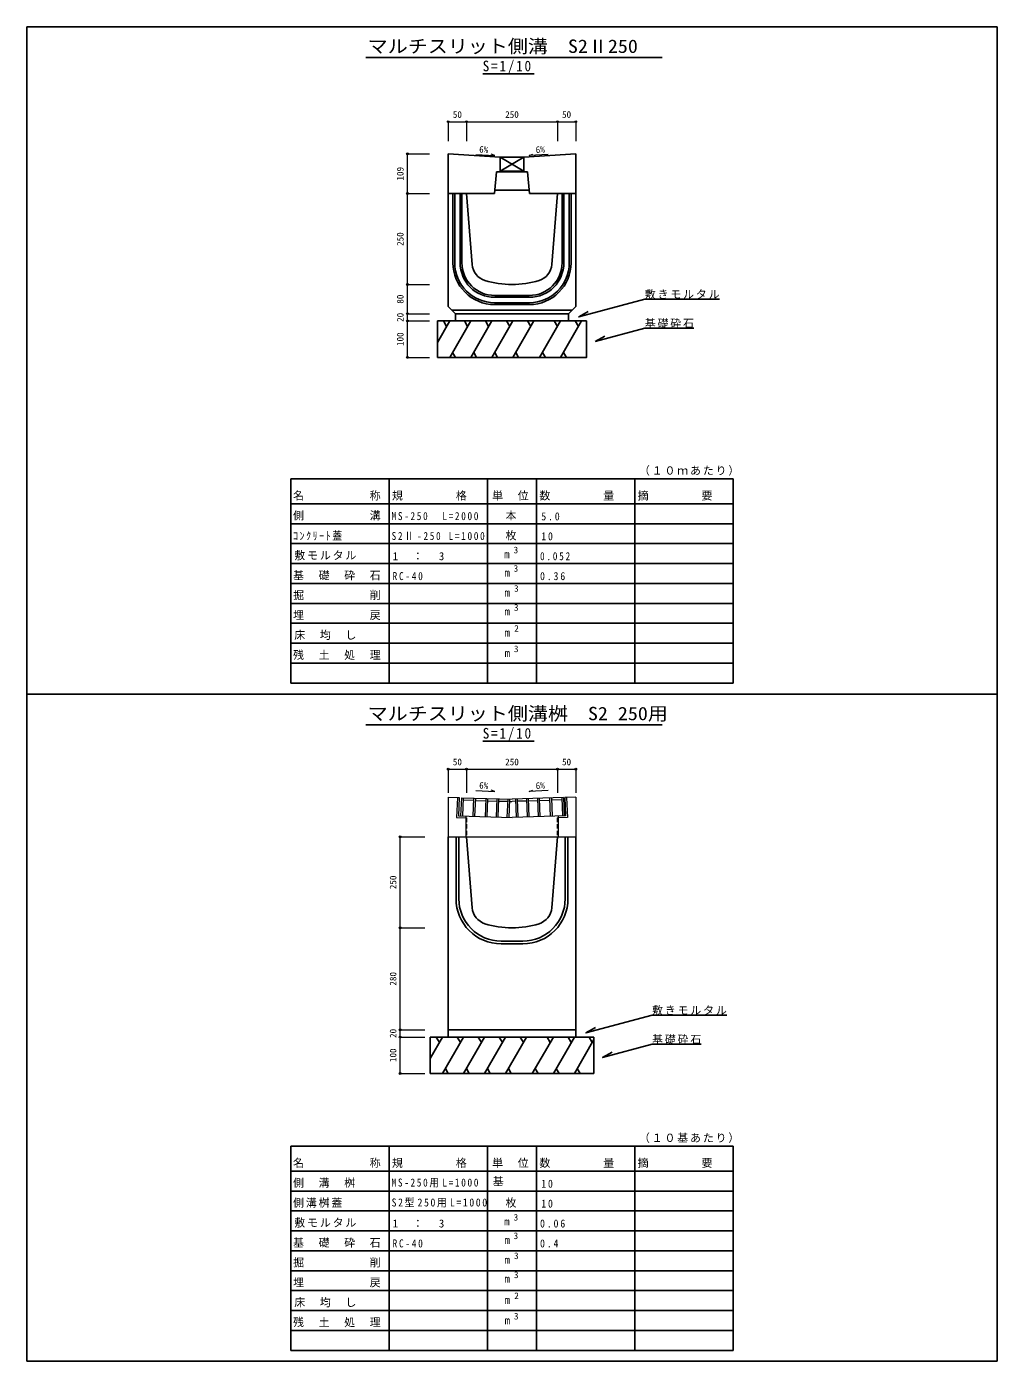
# Model space of a CAD drawing. Units: millimetres at full size, sheet at 1:10. Extents: x -1717 to 950, y -1857 to 1810.
import ezdxf
from ezdxf.enums import TextEntityAlignment as Align

# ---------------------------------------------------------------- set-up
doc = ezdxf.new("R2010")
doc.units = ezdxf.units.MM
doc.header["$LTSCALE"] = 10
doc.header["$PDMODE"] = 32
doc.header["$PDSIZE"] = 5
doc.linetypes.add('DASHED1', pattern=[1.8, 1.2, -0.6])
doc.layers.add('0-0_通り芯', color=7, linetype='Continuous')
doc.layers.add('0-1_躯体', color=4, linetype='Continuous', lineweight=18)
doc.styles.add('ＭＳ ゴシック', font='')
doc.styles.get('ＭＳ ゴシック').set_extended_font_data('MS Gothic')

msp = doc.modelspace()

# ---------------------------------------------------------------- linework, layer by layer
at = {"layer": '0-0_通り芯', "color": 2}
for p, q in [((-1716.7, 1809.73), (-1716.7, -1856.93)), ((-1716.7, 1809.73), (949.97, 1809.73)), ((949.97, -1856.93), (949.97, 1809.73)), ((949.97, -1856.93), (949.97, 1809.73)), ((-1716.7, -1856.93), (949.97, -1856.93))]:
    msp.add_line(p, q, dxfattribs=at)
at = {"layer": '0-0_通り芯'}
for p, q in [((-785.19, 1724.73), (28.8, 1724.73)), ((-463.8, 1680.01), (-322.83, 1680.01)), ((-18.59, 1061.03), (186.41, 1061.03)), ((-554.31, 1001.25), (-588.36, 942.28)), ((-588.36, 901.25), (-588.36, 1001.25)), ((-178.36, 1001.25), (-588.36, 1001.25)), ((-571.62, 1001.25), (-562.96, 986.27)), ((-496.58, 1001.25), (-554.31, 901.25)), ((-538.36, 1001.25), (-538.36, 1021.25)), ((-513.88, 1001.25), (-505.23, 986.27)), ((-438.84, 1001.25), (-496.58, 901.25)), ((-456.15, 1001.25), (-447.49, 986.27)), ((-381.11, 1001.25), (-438.84, 901.25)), ((-398.41, 1001.25), (-389.76, 986.27)), ((-323.37, 1001.25), (-381.11, 901.25)), ((-340.68, 1001.25), (-332.02, 986.27)), ((-249.8, 1001.25), (-307.53, 901.25)), ((-267.1, 1001.25), (-258.45, 986.27)), ((-192.06, 1001.25), (-249.8, 901.25)), ((-228.36, 1021.25), (-228.36, 1001.25)), ((-209.37, 1001.25), (-200.71, 986.27)), ((-18.59, 981.23), (-154.47, 944.82)), ((-154.47, 944.82), (-128.49, 959.82)), ((-18.59, 981.23), (116.41, 981.23)), ((-546.39, 914.97), (-538.47, 901.25)), ((-488.66, 914.97), (-480.74, 901.25)), ((-430.92, 914.97), (-423, 901.25)), ((-373.19, 914.97), (-365.27, 901.25)), ((-299.61, 914.97), (-291.69, 901.25)), ((-241.88, 914.97), (-233.96, 901.25)), ((-990.86, 567.28), (224.14, 567.28)), ((-990.86, 567.28), (-990.86, 444.16)), ((-720.86, 567.28), (-720.86, 444.16)), ((-450.86, 567.28), (-450.86, 444.16)), ((-315.86, 567.28), (-315.86, 444.16)), ((-45.86, 567.28), (-45.86, 444.16)), ((224.14, 567.28), (224.14, 444.16)), ((-990.86, 498.88), (224.14, 498.88)), ((-990.86, 444.16), (224.14, 444.16)), ((-990.86, 444.16), (-990.86, 6.4)), ((-720.86, 444.16), (-720.86, 6.4)), ((-450.86, 444.16), (-450.86, 6.4)), ((-315.86, 444.16), (-315.86, 6.4)), ((-45.86, 444.16), (-45.86, 6.4)), ((224.14, 444.16), (224.14, 6.4)), ((-990.86, 389.44), (224.14, 389.44)), ((-990.86, 334.72), (224.14, 334.72)), ((-990.86, 280), (224.14, 280)), ((-990.86, 225.28), (224.14, 225.28)), ((-990.86, 170.56), (224.14, 170.56)), ((-990.86, 115.84), (224.14, 115.84)), ((-990.86, 61.12), (224.14, 61.12)), ((-990.86, 6.4), (224.14, 6.4)), ((-905.36, 6.4), (3.64, 6.4)), ((-785.19, -108.6), (28.8, -108.6)), ((-463.8, -153.32), (-322.83, -153.32)), ((1.41, -906.27), (206.41, -906.27)), ((-558.36, -966.05), (-558.36, -946.05)), ((-208.36, -946.05), (-208.36, -966.05)), ((-574.31, -966.05), (-608.36, -1025.03)), ((-608.36, -1066.05), (-608.36, -966.05)), ((-158.36, -966.05), (-608.36, -966.05)), ((-591.62, -966.05), (-582.96, -981.04)), ((-516.58, -966.05), (-574.31, -1066.05)), ((-533.88, -966.05), (-525.23, -981.04)), ((-458.84, -966.05), (-516.58, -1066.05)), ((-476.15, -966.05), (-467.49, -981.04)), ((-401.11, -966.05), (-458.84, -1066.05)), ((-418.41, -966.05), (-409.76, -981.04)), ((-343.37, -966.05), (-401.11, -1066.05)), ((-360.68, -966.05), (-352.02, -981.04)), ((-269.8, -966.05), (-327.53, -1066.05)), ((-287.1, -966.05), (-278.45, -981.04)), ((-212.06, -966.05), (-269.8, -1066.05)), ((-229.37, -966.05), (-220.71, -981.04)), ((-158.36, -973.04), (-212.06, -1066.05)), ((-171.63, -966.05), (-162.98, -981.04)), ((-158.36, -966.05), (-158.36, -1066.05)), ((1.41, -986.08), (136.41, -986.08)), ((-566.39, -1052.33), (-558.47, -1066.05)), ((-508.66, -1052.33), (-500.74, -1066.05)), ((-450.92, -1052.33), (-443, -1066.05)), ((-393.19, -1052.33), (-385.27, -1066.05)), ((-319.61, -1052.33), (-311.69, -1066.05)), ((-261.88, -1052.33), (-253.96, -1066.05)), ((-204.14, -1052.33), (-196.22, -1066.05)), ((-158.36, -1066.05), (-608.36, -1066.05)), ((-990.86, -1266.05), (224.14, -1266.05)), ((-990.86, -1266.05), (-990.86, -1389.17)), ((-720.86, -1266.05), (-720.86, -1389.17)), ((-450.86, -1266.05), (-450.86, -1389.17)), ((-315.86, -1266.05), (-315.86, -1389.17)), ((-45.86, -1266.05), (-45.86, -1389.17)), ((224.14, -1266.05), (224.14, -1389.17)), ((-990.86, -1334.45), (224.14, -1334.45)), ((-990.86, -1389.17), (224.14, -1389.17)), ((-990.86, -1389.17), (-990.86, -1826.93)), ((-720.86, -1389.17), (-720.86, -1826.93)), ((-450.86, -1389.17), (-450.86, -1826.93)), ((-315.86, -1389.17), (-315.86, -1826.93)), ((-45.86, -1389.17), (-45.86, -1826.93)), ((224.14, -1389.17), (224.14, -1826.93)), ((-990.86, -1443.89), (224.14, -1443.89)), ((-990.86, -1498.61), (224.14, -1498.61)), ((-990.86, -1553.33), (224.14, -1553.33)), ((-990.86, -1608.05), (224.14, -1608.05)), ((-990.86, -1662.77), (224.14, -1662.77)), ((-990.86, -1717.49), (224.14, -1717.49)), ((-990.86, -1772.21), (224.14, -1772.21)), ((-990.86, -1826.93), (224.14, -1826.93)), ((-905.36, -1826.93), (3.64, -1826.93))]:
    msp.add_line(p, q, dxfattribs=at)
at = {"layer": '0-0_通り芯', "color": 3}
for p, q in [((-558.36, 1460.25), (-558.36, 1351.25)), ((-415.86, 1451.25), (-558.36, 1460.25)), ((-350.86, 1451.25), (-415.86, 1451.25)), ((-415.86, 1451.25), (-350.86, 1413.25)), ((-350.86, 1451.25), (-415.86, 1413.25)), ((-415.86, 1451.25), (-415.86, 1410.95)), ((-350.86, 1451.25), (-208.36, 1460.25)), ((-350.86, 1451.25), (-350.86, 1410.95)), ((-208.36, 1460.25), (-208.36, 1351.25)), ((-431.36, 1351.25), (-426.36, 1410.95)), ((-426.36, 1410.95), (-340.36, 1410.95)), ((-415.86, 1413.25), (-350.86, 1413.25)), ((-340.36, 1410.95), (-335.36, 1351.25)), ((-430.6, 1360.25), (-336.11, 1360.25)), ((-558.36, 1351.25), (-558.36, 1041.25)), ((-558.36, 1351.25), (-431.36, 1351.25)), ((-545.86, 1351.25), (-545.86, 1161.25)), ((-540.86, 1350.25), (-540.86, 1161.25)), ((-525.86, 1350.25), (-525.86, 1161.25)), ((-520.86, 1161.25), (-520.86, 1351.25)), ((-508.36, 1351.25), (-492.77, 1156.34)), ((-335.36, 1351.25), (-208.36, 1351.25)), ((-258.36, 1351.25), (-273.95, 1156.34)), ((-245.86, 1161.25), (-245.86, 1351.25)), ((-240.86, 1350.25), (-240.86, 1161.25)), ((-225.86, 1350.25), (-225.86, 1161.25)), ((-220.86, 1351.25), (-220.86, 1161.25)), ((-208.36, 1351.25), (-208.36, 1041.25)), ((-431.2, 1066.25), (-383.36, 1066.25)), ((-430.86, 1071.25), (-383.36, 1071.25)), ((-335.86, 1071.25), (-383.36, 1071.25)), ((-335.52, 1066.25), (-383.36, 1066.25)), ((-548.36, 1031.25), (-383.36, 1031.25)), ((-431.13, 1051.25), (-383.36, 1051.25)), ((-431.09, 1046.25), (-383.36, 1046.25)), ((-335.6, 1051.25), (-383.36, 1051.25)), ((-335.63, 1046.25), (-383.36, 1046.25)), ((-218.36, 1031.25), (-383.36, 1031.25)), ((-228.36, 1021.25), (-208.36, 1041.25)), ((-537.16, -416.05), (-537.16, -586.05)), ((-529.56, -416.05), (-529.56, -586.05)), ((-508.36, -416.05), (-492.77, -610.96)), ((-258.36, -416.05), (-273.95, -610.96)), ((-237.16, -416.05), (-237.16, -586.05)), ((-229.56, -416.05), (-229.56, -586.05)), ((-208.36, -416.05), (-208.36, -946.05)), ((-413.36, -702.25), (-353.36, -702.25)), ((-413.36, -709.85), (-353.36, -709.85)), ((-558.36, -946.05), (-208.36, -946.05)), ((-558.36, -946.05), (-208.36, -946.05))]:
    msp.add_line(p, q, dxfattribs=at)
at = {"layer": '0-0_通り芯', "color": 4}
msp.add_line((-1716.7, -23.6), (949.97, -23.6), dxfattribs=at)
at = {"layer": '0-0_通り芯', "color": 3, "linetype": 'DASHED1'}
for p, q in [((-508.36, -363.51), (-508.36, -416.05)), ((-258.36, -363.51), (-258.36, -416.05))]:
    msp.add_line(p, q, dxfattribs=at)
at = {"layer": '0-0_通り芯', "color": 3}
for points in [[(-558.36, 1041.25), (-538.36, 1021.25), (-228.36, 1021.25)], [(-558.36, -416.05), (-558.36, -946.05), (-208.36, -946.05)]]:
    msp.add_lwpolyline(points, dxfattribs=at)
at = {"layer": '0-0_通り芯'}
for points in [[(-18.59, 1061.03), (-200.1, 1012.4), (-174.12, 1027.4)], [(-178.36, 1001.25), (-178.36, 901.25), (-588.36, 901.25)], [(1.41, -906.27), (-180.1, -954.91), (-154.12, -939.91)], [(1.41, -986.08), (-134.47, -1022.49), (-108.49, -1007.49)]]:
    msp.add_lwpolyline(points, dxfattribs=at)
at = {"layer": '0-0_通り芯', "color": 3}
for centre, radius, start, end in [((-430.86, 1161.25), 115, 180, 269.88576), ((-430.86, 1161.25), 110, 180, 269.86118), ((-430.86, 1161.25), 95, 180, 269.79541), ((-430.86, 1161.25), 90, 180, 270), ((-442.93, 1160.33), 50, 184.57, 252.67), ((-335.86, 1161.25), 90, 270, 0), ((-335.86, 1161.25), 115, 270.11424, 0), ((-335.86, 1161.25), 110, 270.13882, 0), ((-335.86, 1161.25), 95, 270.20459, 0), ((-323.8, 1160.33), 50, 287.33, 355.43), ((-383.36, 1351.25), 250, 252.67, 287.33), ((-413.36, -586.05), 123.8, 180, 270), ((-413.36, -586.05), 116.2, 180, 270), ((-353.36, -586.05), 116.2, 270, 0), ((-353.36, -586.05), 123.8, 270, 0), ((-442.93, -606.97), 50, 184.57, 252.67), ((-323.8, -606.97), 50, 287.33, 355.43), ((-383.36, -416.05), 250, 252.67, 287.33)]:
    msp.add_arc(centre, radius, start, end, dxfattribs=at)
at = {"layer": '0-1_躯体', "color": 7}
for p, q in [((-558.36, 1548.79), (-508.36, 1548.79)), ((-508.36, 1548.79), (-258.36, 1548.79)), ((-258.36, 1548.79), (-208.36, 1548.79)), ((-670.85, 1351.25), (-670.85, 1460.25)), ((-670.85, 1101.25), (-670.85, 1351.25)), ((-670.85, 1021.25), (-670.85, 1101.25)), ((-670.85, 1001.25), (-670.85, 1021.25)), ((-670.85, 901.25), (-670.85, 1001.25)), ((-558.36, -229.94), (-508.36, -229.94)), ((-508.36, -229.94), (-258.36, -229.94)), ((-258.36, -229.94), (-208.36, -229.94)), ((-690.48, -666.05), (-690.48, -416.05)), ((-690.48, -946.05), (-690.48, -666.05)), ((-690.48, -966.05), (-690.48, -946.05)), ((-690.48, -1066.05), (-690.48, -966.05))]:
    msp.add_line(p, q, dxfattribs=at)
at = {"layer": '0-1_躯体'}
for p, q in [((-558.36, 1548.79), (-558.36, 1495.14)), ((-508.36, 1548.79), (-508.36, 1495.14)), ((-258.36, 1548.79), (-258.36, 1495.14)), ((-208.36, 1548.79), (-208.36, 1495.14)), ((-670.85, 1460.25), (-609.79, 1460.25)), ((-670.85, 1351.25), (-609.79, 1351.25)), ((-670.85, 1101.25), (-609.79, 1101.25)), ((-670.85, 1021.25), (-609.79, 1021.25)), ((-670.85, 1001.25), (-609.79, 1001.25)), ((-670.85, 901.25), (-609.79, 901.25)), ((-558.36, -229.94), (-558.36, -294.8)), ((-508.36, -229.94), (-508.36, -294.8)), ((-258.36, -229.94), (-258.36, -294.8)), ((-208.36, -229.94), (-208.36, -294.8)), ((-690.48, -416.05), (-623.05, -416.05)), ((-690.48, -666.05), (-623.05, -666.05)), ((-690.48, -946.05), (-623.05, -946.05)), ((-690.48, -966.05), (-623.05, -966.05)), ((-690.48, -1066.05), (-623.05, -1066.05))]:
    msp.add_line(p, q, dxfattribs=at)
at = {"layer": '0-1_躯体', "color": 3}
for p, q in [((-558.36, -307.05), (-528.86, -308.18)), ((-208.36, -307.05), (-237.85, -308.18)), ((-208.36, -307.05), (-208.36, -416.05))]:
    msp.add_line(p, q, dxfattribs=at)
at = {"layer": '0-1_躯体', "color": 2}
for p, q in [((-533.36, -308.01), (-535.45, -362.47)), ((-528.86, -308.18), (-530.78, -358.15)), ((-522.55, -308.42), (-524.46, -358.39)), ((-522.55, -308.42), (-383.36, -312.8)), ((-517.55, -308.62), (-519.46, -358.58)), ((-517.78, -314.61), (-489.28, -315.7)), ((-489.05, -309.71), (-490.96, -359.67)), ((-484.05, -309.9), (-485.96, -359.86)), ((-484.28, -315.9), (-455.78, -316.99)), ((-455.55, -310.99), (-457.46, -360.96)), ((-450.55, -311.19), (-452.46, -361.15)), ((-450.78, -317.18), (-425.48, -317.71)), ((-425.23, -311.2), (-427.14, -361.16)), ((-420.23, -311.39), (-422.14, -361.35)), ((-420.47, -317.82), (-395.48, -318.34)), ((-395.25, -312.35), (-397.16, -362.31)), ((-390.25, -312.54), (-392.16, -362.5)), ((-390.48, -318.54), (-383.59, -318.8)), ((-241.55, -308.32), (-383.36, -312.8)), ((-373.62, -318.44), (-383.13, -318.8)), ((-373.85, -312.44), (-371.93, -362.4)), ((-368.85, -312.25), (-366.93, -362.21)), ((-343.62, -317.72), (-368.62, -318.24)), ((-343.87, -311.29), (-341.95, -361.25)), ((-338.87, -311.1), (-336.95, -361.06)), ((-313.32, -317.08), (-338.62, -317.61)), ((-313.55, -311.09), (-311.63, -361.05)), ((-308.55, -310.89), (-306.63, -360.86)), ((-279.82, -315.8), (-308.32, -316.89)), ((-280.05, -309.8), (-278.13, -359.76)), ((-275.05, -309.61), (-273.13, -359.57)), ((-246.32, -314.51), (-274.82, -315.6)), ((-246.55, -308.52), (-244.63, -358.48)), ((-241.55, -308.32), (-239.63, -358.29)), ((-237.85, -308.18), (-235.94, -358.15)), ((-233.36, -308.01), (-231.27, -362.47)), ((-535.45, -362.47), (-508.36, -363.51)), ((-530.78, -358.15), (-383.36, -362.84)), ((-510.29, -358.93), (-510.47, -363.43)), ((-510.47, -363.43), (-510.47, -416.05)), ((-235.94, -358.15), (-383.36, -362.84)), ((-231.27, -362.47), (-258.36, -363.51)), ((-256.42, -358.93), (-256.25, -363.43)), ((-256.25, -363.43), (-256.25, -416.05))]:
    msp.add_line(p, q, dxfattribs=at)
at = {"layer": '0-1_躯体', "color": 7}
for points in [[(-483.03, 1458.94), (-430.87, 1455.64), (-440.41, 1459.39)], [(-283.7, 1458.94), (-335.86, 1455.64), (-326.31, 1459.39)], [(-483.03, -288.37), (-430.87, -291.66), (-440.41, -287.92)], [(-283.7, -288.37), (-335.86, -291.66), (-326.31, -287.92)]]:
    msp.add_lwpolyline(points, dxfattribs=at)
at = {"layer": '0-1_躯体', "color": 3}
msp.add_lwpolyline([(-558.36, -307.05), (-558.36, -416.05), (-208.36, -416.05)], dxfattribs=at)
at = {"layer": '0-1_躯体'}
for p in [(-558.36, 1548.79), (-508.36, 1548.79), (-258.36, 1548.79), (-208.36, 1548.79), (-670.85, 1460.25), (-670.85, 1351.25), (-670.85, 1101.25), (-670.85, 1021.25), (-670.85, 1001.25), (-670.85, 901.25), (-558.36, -229.94), (-508.36, -229.94), (-258.36, -229.94), (-208.36, -229.94), (-690.48, -416.05), (-690.48, -666.05), (-690.48, -946.05), (-690.48, -966.05), (-690.48, -1066.05)]:
    msp.add_point(p, dxfattribs=at)

# ---------------------------------------------------------------- texts
at = {"layer": '0-0_通り芯', "color": 3, "style": 'ＭＳ ゴシック', "width": 1.1}
for s, p in [('マルチスリット側溝\u3000S2Ⅱ250', (-779.79, 1726.76)), ('マルチスリット側溝桝\u3000S2 250用', (-779.79, -106.58))]:
    msp.add_text(s, height=36.66, dxfattribs=at).set_placement(p, align=Align.BOTTOM_LEFT)
at = {"layer": '0-0_通り芯', "color": 4, "style": 'ＭＳ ゴシック'}
for s, p in [('3', (-378.84, 357.34)), ('3', (-378.84, 306.73)), ('3', (-377.67, 251.66)), ('3', (-377.94, 199.41)), ('2', (-377.04, 141.88)), ('3', (-377.94, 85.79)), ('3', (-378.84, -1475.99)), ('3', (-378.84, -1526.61)), ('3', (-377.67, -1581.67)), ('3', (-377.94, -1633.93)), ('2', (-377.04, -1691.45)), ('3', (-377.94, -1747.54))]:
    msp.add_text(s, height=18.33, dxfattribs=at).set_placement(p, align=Align.BOTTOM_LEFT)
at = {"layer": '0-0_通り芯', "style": 'ＭＳ ゴシック'}
for s, p in [('m', (-404.94, 342.98)), ('m', (-404.04, 292.36)), ('m', (-404.04, 237.64)), ('m', (-404.04, 185.66)), ('m', (-403.95, 127.52)), ('m', (-403.77, 71.43)), ('基', (-436.11, -1380.23)), ('m', (-404.94, -1490.36)), ('m', (-404.04, -1540.97)), ('m', (-404.04, -1595.69)), ('m', (-404.04, -1647.68)), ('m', (-403.95, -1705.82)), ('m', (-403.77, -1761.9))]:
    msp.add_text(s, height=21.99, dxfattribs=at).set_placement(p, align=Align.BOTTOM_LEFT)
at = {"layer": '0-0_通り芯', "attachment_point": 7, "style": 'ＭＳ ゴシック'}
for s, insert, char_height in [('\\T1.28;\\W0.9;S=1/10', (-463.8, 1680.01), 29.33), ('\\T1.17;敷きモルタル', (-18.59, 1061.03), 21.99), ('\\T1.17;基礎砕石', (-18.59, 981.23), 21.99), ('\\T1.17;（１０ｍあたり）', (-34.61, 576.22), 21.99), ('\\T1.17;名\u3000\u3000\u3000\u3000\u3000称', (-984.86, 507.82), 21.99), ('\\T1.17;規\u3000\u3000\u3000\u3000格', (-713.11, 507.82), 21.99), ('\\T1.17;単\u3000位', (-437.86, 507.82), 21.99), ('\\T1.17;数\u3000\u3000\u3000\u3000量', (-308.11, 507.82), 21.99), ('\\T1.17;摘\u3000\u3000\u3000\u3000要', (-38.11, 507.82), 21.99), ('\\T1.17;側\u3000\u3000\u3000\u3000\u3000溝', (-984.86, 453.1), 21.99), ('\\T1.17;\u3000本', (-436.11, 453.1), 21.99), ('\\T1.36;\\W0.85;MS-250\u3000L=2000', (-714.11, 453.89), 21.99), ('\\T1.38;\\W0.9;5.0', (-302.86, 453.1), 21.99), ('\\T1.33;\\W0.9;ｺﾝｸﾘｰﾄ蓋', (-984.86, 398.38), 21.99), ('\\T1.36;\\W0.85;S2Ⅱ-250\\~L=1000', (-714.11, 399.17), 21.99), ('\\T1.17;\u3000枚', (-436.11, 398.38), 21.99), ('\\T1.36;\\W0.9;10', (-302.86, 398.38), 21.99), ('\\T1.17;敷モルタル', (-981.36, 343.66), 21.99), ('\\T1.21;1\u3000：\u30003', (-711.36, 343.66), 21.99), ('\\T1.38;\\W0.85;0.052', (-306.36, 343.66), 21.99), ('\\T1.17;基\u3000礎\u3000砕\u3000石', (-984.86, 288.94), 21.99), ('\\T1.38;\\W0.85;RC-40', (-711.36, 288.94), 21.99), ('\\T1.38;\\W0.9;0.36', (-306.36, 288.94), 21.99), ('\\T1.17;掘\u3000\u3000\u3000\u3000\u3000削', (-984.86, 234.22), 21.99), ('\\T1.17;埋\u3000\u3000\u3000\u3000\u3000戻', (-984.86, 179.5), 21.99), ('\\T1.17;床\u3000均\u3000し', (-981.36, 124.78), 21.99), ('\\T1.17;残\u3000土\u3000処\u3000理', (-984.86, 70.06), 21.99), ('\\T1.28;\\W0.9;S=1/10', (-463.8, -153.32), 29.33), ('\\T1.17;敷きモルタル', (1.41, -906.27), 21.99), ('\\T1.17;基礎砕石', (1.41, -986.08), 21.99), ('\\T1.17;（１０基あたり）', (-34.61, -1257.11), 21.99), ('\\T1.17;名\u3000\u3000\u3000\u3000\u3000称', (-984.86, -1325.51), 21.99), ('\\T1.17;規\u3000\u3000\u3000\u3000格', (-713.11, -1325.51), 21.99), ('\\T1.17;単\u3000位', (-437.86, -1325.51), 21.99), ('\\T1.17;数\u3000\u3000\u3000\u3000量', (-308.11, -1325.51), 21.99), ('\\T1.17;摘\u3000\u3000\u3000\u3000要', (-38.11, -1325.51), 21.99), ('\\T1.17;側\u3000溝\u3000桝', (-984.86, -1380.23), 21.99), ('\\T1.36;\\W0.85;MS-250用L=1000', (-714.11, -1379.44), 21.99), ('\\T1.36;\\W0.9;10', (-302.86, -1380.23), 21.99), ('\\T1.17;側溝桝蓋', (-984.86, -1434.95), 21.99), ('\\T1.32;\\W0.9;S2型250用L=1000', (-714.11, -1434.16), 21.99), ('\\T1.17;\u3000枚', (-436.11, -1434.95), 21.99), ('\\T1.36;\\W0.9;10', (-302.86, -1434.95), 21.99), ('\\T1.17;敷モルタル', (-981.36, -1489.67), 21.99), ('\\T1.21;1\u3000：\u30003', (-711.36, -1489.67), 21.99), ('\\T1.38;\\W0.9;0.06', (-306.36, -1489.67), 21.99), ('\\T1.17;基\u3000礎\u3000砕\u3000石', (-984.86, -1544.39), 21.99), ('\\T1.38;\\W0.85;RC-40', (-711.36, -1544.39), 21.99), ('\\T1.38;\\W0.9;0.4', (-306.36, -1544.39), 21.99), ('\\T1.17;掘\u3000\u3000\u3000\u3000\u3000削', (-984.86, -1599.11), 21.99), ('\\T1.17;埋\u3000\u3000\u3000\u3000\u3000戻', (-984.86, -1653.83), 21.99), ('\\T1.17;床\u3000均\u3000し', (-981.36, -1708.55), 21.99), ('\\T1.17;残\u3000土\u3000処\u3000理', (-984.86, -1763.27), 21.99)]:
    msp.add_mtext(s, dxfattribs=dict(at, insert=insert, char_height=char_height))
at = {"layer": '0-1_躯体', "style": 'ＭＳ ゴシック'}
for s, p in [('50', (-545.86, 1553.79)), ('250', (-402.11, 1553.79)), ('50', (-245.86, 1553.79)), ('50', (-545.86, -224.94)), ('250', (-402.11, -224.94)), ('50', (-245.86, -224.94))]:
    msp.add_text(s, height=18.33, dxfattribs=at).set_placement(p, align=Align.BOTTOM_LEFT)
for s, rotation, p in [('6%', 356.591, (-474.27, 1458.54)), ('6%', 3.409, (-317.41, 1457.06)), ('109', 90, (-675.85, 1387)), ('250', 90, (-675.85, 1207.5)), ('80', 90, (-675.85, 1048.75)), ('20', 90, (-675.85, 998.75)), ('100', 90, (-675.85, 932.5)), ('6%', 356.591, (-474.27, -288.76)), ('6%', 3.409, (-317.41, -290.25)), ('250', 90, (-695.48, -559.8)), ('280', 90, (-695.48, -824.8)), ('20', 90, (-695.48, -968.55)), ('100', 90, (-695.48, -1034.8))]:
    msp.add_text(s, height=18.33, rotation=rotation, dxfattribs=at).set_placement(p, align=Align.BOTTOM_LEFT)

doc.saveas('drawing.dxf')
